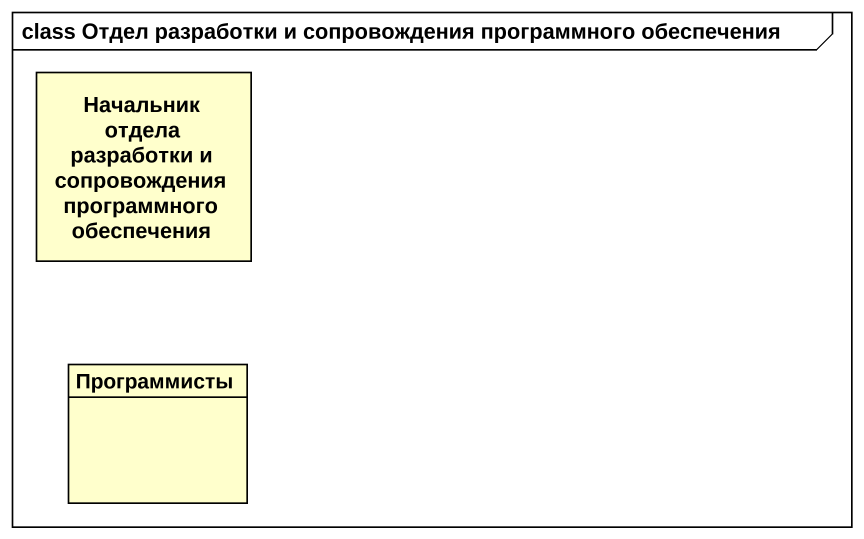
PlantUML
@startuml
mainframe class Отдел разработки и сопровождения программного обеспечения
hide circle
hide empty members
class "Начальник отдела разработки и сопровождения программного обеспечения" as Начальник_отдела_разработки
class Программисты
@enduml
